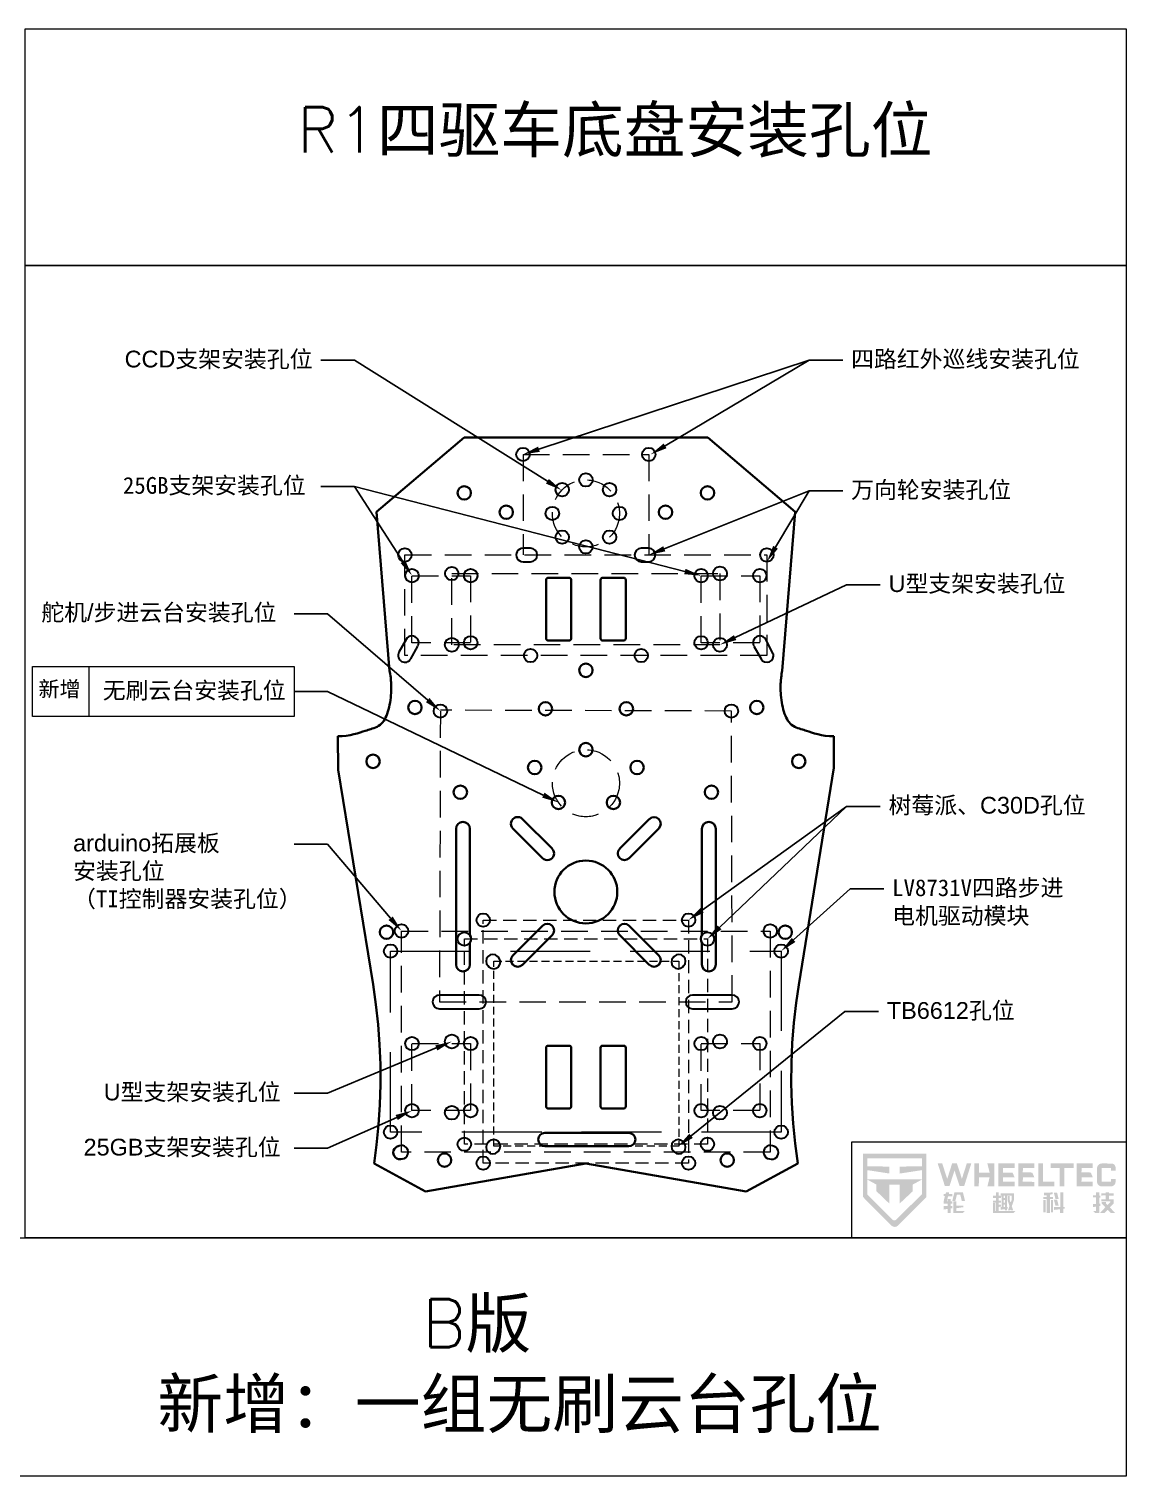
# Model space of a CAD drawing. Header units: millimetres. Extents: x 928 to 1453, y 94 to 440.
# Drawn here: x 1191.4 to 1453.2, y 94.2 to 439.6 of the extents above; entities that cross this region are included whole.
import ezdxf
from ezdxf import colors
from ezdxf.entities.mleader import LeaderData, LeaderLine
from ezdxf.math import Vec2, Vec3

# ---------------------------------------------------------------- set-up
doc = ezdxf.new("R2010")
doc.units = ezdxf.units.MM
doc.linetypes.add('HIDDEN', pattern=[9.525, 6.35, -3.175])
doc.layers.get('0').update_dxf_attribs({"lineweight": 18})
doc.layers.add('1寸万向轮安装孔', color=7, linetype='Continuous', lineweight=30, true_color=0xf0a441)
doc.layers.add('二维云台安装孔位', color=7, linetype='Continuous', lineweight=30, true_color=0x666adf)
for name, color, linetype, lineweight in [('25GB电机支架', 50, 'Continuous', 30), ('310电机U型支架安装孔', 131, 'Continuous', 30), ('CCD支架安装孔', 220, 'Continuous', 30), ('TB6612安装孔位', 20, 'Continuous', 30), ('主控板安装孔位', 221, 'Continuous', 30), ('尺寸线', 3, 'Continuous', 13), ('粗实线', 7, 'Continuous', 35), ('细虚线', 2, 'HIDDEN', 18)]:
    doc.layers.add(name, color=color, linetype=linetype, lineweight=lineweight)
doc.styles.get("Standard").update_dxf_attribs({"font": 'arial.ttf'})
doc.styles.add('数字和字母', font='romans.shx')

# ---------------------------------------------------------------- blocks, each defined once
blk = doc.blocks.new('轮趣科技LOGO')
at = {"true_color": 0x223a76}
h = blk.add_hatch(color=177, dxfattribs=at)
h.dxf.hatch_style = 1
h.paths.add_polyline_path([(1.14, 20.3), (1.14, 8.71), (8.65, 1.18, 0.455473), (10.5, 1.16), (18.05, 8.71), (18.04, 20.3)])
h.paths.add_polyline_path([(2.28, 13.35), (4.71, 12.03), (4.71, 10.26), (8.12, 6.99), (8.13, 12.04), (10.92, 12.04), (10.93, 7), (14.4, 10.25), (14.4, 12.03), (16.83, 13.36), (16.82, 9.44), (9.89, 2.6, -0.402889), (9.02, 2.67), (2.29, 9.39)], flags=16)
h.paths.add_polyline_path([(2.28, 13.44), (2.29, 15.87), (8.14, 14.97), (8.13, 16.81), (2.29, 16.91), (2.29, 19.06), (16.83, 19.06), (16.82, 16.91), (10.93, 16.81), (10.93, 14.96), (16.83, 15.87), (16.83, 13.44)], flags=16)
h = blk.add_hatch(color=177, dxfattribs=at)
h.dxf.hatch_style = 1
h.paths.add_polyline_path([(21.03, 17.67), (21.05, 17.63), (22.94, 11.64), (24.17, 11.63), (25.52, 15.76), (26.87, 11.64), (28.09, 11.63), (29.98, 17.65), (28.79, 17.65), (27.48, 13.57), (26.15, 17.67), (24.89, 17.68), (23.57, 13.54), (22.23, 17.67)])
h.paths.add_polyline_path([(51.14, 16.46), (51.14, 17.67), (57.22, 17.67), (57.22, 16.45), (54.79, 16.45), (54.78, 11.55), (53.57, 11.55), (53.56, 16.45)])
h.paths.add_polyline_path([(30.79, 11.55), (30.79, 17.66), (32.01, 17.66), (32.01, 15.19), (34.89, 15.2), (34.25, 17.67), (36.15, 17.67), (36.15, 11.54), (34.28, 11.55), (34.87, 13.98), (32, 13.97), (31.99, 11.55)])
h.paths.add_polyline_path([(63.48, 16.34, -0.41479), (64.79, 17.65), (67.51, 17.63, -0.349727), (68.41, 16.62), (68.41, 15.7), (67.17, 15.7), (67.17, 16.45), (64.7, 16.45), (64.7, 12.77), (67.16, 12.76), (67.16, 13.51), (68.41, 13.51), (68.41, 12.62, -0.341403), (67.39, 11.56), (64.72, 11.55, -0.430033), (63.5, 12.82), (63.48, 16.33)])
h.paths.add_polyline_path([(37.22, 17.66), (37.22, 11.55), (41.5, 11.55), (41.5, 12.76), (38.45, 12.76), (38.44, 13.97), (41.52, 13.98), (40.96, 15.23), (38.44, 15.24), (38.45, 16.45), (41.5, 16.46), (41.5, 17.67)])
h.paths.add_polyline_path([(58.07, 17.67), (58.08, 11.55), (62.35, 11.55), (62.35, 12.76), (59.34, 12.77), (59.35, 13.97), (62.35, 13.97), (61.81, 15.24), (59.34, 15.25), (59.35, 16.44), (62.35, 16.45), (62.35, 17.67)])
h.paths.add_polyline_path([(42.49, 17.66), (42.49, 11.56), (46.76, 11.55), (46.77, 12.75), (43.71, 12.77), (43.72, 13.97), (46.78, 13.98), (46.22, 15.24), (43.71, 15.25), (43.72, 16.45), (46.77, 16.46), (46.77, 17.67)])
h.paths.add_polyline_path([(47.85, 17.67), (47.85, 11.55), (52.08, 11.55), (52.08, 12.8), (49.12, 12.82), (49.11, 17.67)])
h = blk.add_hatch(color=177, dxfattribs=at)
h.dxf.hatch_style = 1
h.paths.add_polyline_path([(22.63, 5.37), (22.63, 6.27), (23.67, 6.28), (23.67, 6.96), (22.64, 6.96), (22.64, 7.65), (22.95, 8.94), (22.64, 8.94), (22.64, 9.52), (23.14, 9.53), (23.23, 9.92), (24.04, 9.92), (24, 9.52), (24.93, 9.52), (24.93, 8.93), (23.81, 8.93), (23.48, 7.54), (23.68, 7.54), (23.68, 8.21), (24.48, 8.21), (24.49, 7.54), (24.93, 7.54), (24.93, 6.95), (24.49, 6.95), (24.49, 6.29), (24.93, 6.32), (24.93, 5.74), (24.49, 5.69), (24.48, 4.43), (23.67, 4.43), (23.66, 5.55)])
h.paths.add_polyline_path([(25.2, 4.43), (25.2, 7.54), (26.02, 7.54), (26.02, 6.37), (27.9, 6.41), (27.9, 6.01), (26.02, 5.72), (26.02, 5.02), (28.32, 5), (27.76, 4.44)])
h.paths.add_polyline_path([(24.93, 7.67), (25.48, 9.92), (27.76, 9.92), (28.31, 7.68), (27.46, 7.68), (27.04, 9.34), (26.16, 9.34), (25.74, 7.67)])
h = blk.add_hatch(color=177, dxfattribs=at)
h.dxf.hatch_style = 1
h.paths.add_polyline_path([(35.78, 7.23), (35.78, 7.76), (36.59, 7.77), (36.58, 8.48), (35.79, 8.48), (35.79, 9.07), (36.6, 9.07), (36.6, 9.92), (37.27, 9.92), (37.27, 9.06), (37.9, 9.06), (37.9, 8.49), (37.28, 8.48), (37.28, 7.76), (37.9, 7.76), (37.9, 7.22), (37.28, 7.22), (37.27, 6.63), (37.9, 6.63), (37.9, 6.1), (37.28, 6.09), (37.28, 5.02), (41.72, 5.02), (41.72, 4.93), (41.17, 4.42), (35.79, 4.43), (35.79, 7.08), (36.37, 7.08), (36.37, 5.02), (36.59, 5.02), (36.59, 7.22)])
h.paths.add_polyline_path([(37.81, 5.33), (37.82, 6.05), (38.04, 6.06), (38.03, 9.12), (37.82, 9.12), (37.81, 9.7), (41.32, 9.7), (41.32, 7.82), (40.78, 6.28), (41.15, 5.15), (40.57, 5.16), (40.49, 5.41), (40.36, 5.16), (39.78, 5.16), (40.17, 6.31), (39.65, 7.79), (39.66, 8.97), (40.24, 8.97), (40.25, 7.79), (40.48, 7.24), (40.73, 7.91), (40.73, 9.11), (39.53, 9.1), (39.53, 6.09), (39.66, 6.09), (39.66, 5.6), (39.53, 5.6), (39.53, 5.15), (38.93, 5.15), (38.93, 5.46)])
h.paths.add_polyline_path([(38.62, 8.45), (38.63, 9.1), (38.93, 9.11), (38.93, 8.44)], flags=16)
h.paths.add_polyline_path([(38.62, 7.23), (38.63, 7.89), (38.93, 7.89), (38.93, 7.23)], flags=16)
h.paths.add_polyline_path([(38.63, 6.06), (38.63, 6.63), (38.93, 6.63), (38.93, 6.06)], flags=16)
h = blk.add_hatch(color=177, dxfattribs=at)
h.dxf.hatch_style = 1
h.paths.add_polyline_path([(52, 6), (52, 5.27), (53.65, 5.46), (53.66, 4.43), (54.52, 4.43), (54.53, 5.59), (54.83, 5.6), (54.88, 5.66), (54.88, 6.1), (54.82, 6.05), (54.52, 6.05), (54.52, 9.92), (53.67, 9.93), (53.66, 6.06), (52.15, 6.05)])
h.paths.add_polyline_path([(49.2, 8.17), (49.21, 8.71), (50.05, 8.71), (50.05, 9.2), (49.34, 9.12), (49.34, 9.88), (51.63, 9.92), (51.63, 9.49), (50.92, 9.33), (50.92, 8.72), (51.77, 8.71), (51.77, 8.17), (50.92, 8.16), (50.91, 4.44), (50.06, 4.43), (50.06, 8.16)])
h.paths.add_polyline_path([(51.99, 8.03), (52.4, 6.37), (53.26, 6.37), (52.84, 8.03)])
h.paths.add_polyline_path([(51.99, 9.83), (52.41, 8.17), (53.26, 8.17), (52.84, 9.83)])
h.paths.add_polyline_path([(51.19, 4.66), (51.19, 7.9), (51.77, 7.9), (51.77, 4.66)])
h.paths.add_polyline_path([(49.21, 7.89), (49.21, 4.66), (49.79, 4.66), (49.78, 7.89)])
h = blk.add_hatch(color=177, dxfattribs=at)
h.dxf.hatch_style = 1
h.paths.add_polyline_path([(64.34, 4.52), (64.34, 4.44), (65.45, 4.44), (66.29, 5.31), (67.14, 4.43), (68.3, 4.43), (66.91, 5.94), (67.89, 6.96), (67.89, 8.08), (66.68, 8.08), (66.68, 9.11), (67.89, 9.11), (67.89, 9.7), (66.68, 9.7), (66.68, 9.92), (65.82, 9.93), (65.82, 9.7), (64.65, 9.7), (64.65, 9.11), (65.81, 9.12), (65.81, 8.09), (64.65, 8.09), (64.65, 7.54), (67.02, 7.54), (67.02, 7.33), (66.29, 6.56), (65.88, 7.01), (65.88, 7.35), (64.69, 7.36), (64.69, 7.02), (65.68, 5.97)])
h.paths.add_polyline_path([(62.4, 8.58), (62.4, 9.12), (63.2, 9.13), (63.21, 9.93), (64.07, 9.92), (64.07, 9.11), (64.37, 9.11), (64.37, 8.57), (64.07, 8.57), (64.07, 6.91), (64.38, 6.91), (64.38, 6.33), (64.07, 6.26), (64.06, 4.44), (63.04, 4.44), (62.49, 4.94), (62.49, 5.02), (63.2, 5.02), (63.2, 6.14), (62.46, 6.05), (62.4, 6), (62.41, 6.86), (63.2, 6.87), (63.19, 8.58)])

msp = doc.modelspace()

# ---------------------------------------------------------------- linework, layer by layer
at = {"layer": '1寸万向轮安装孔'}
for p, q in [((1311.07, 315.65), (1309.27, 315.65)), ((1339.27, 315.65), (1337.47, 315.65)), ((1309.27, 312.45), (1311.07, 312.45)), ((1337.47, 312.45), (1339.27, 312.45)), ((1281.37, 293.89), (1279.67, 290.84)), ((1368.98, 290.45), (1367.18, 293.89)), ((1282.48, 289.27), (1284.18, 292.32)), ((1364.37, 292.32), (1366.07, 289.27))]:
    msp.add_line(p, q, dxfattribs=at)
for centre in [(1309.27, 338.05), (1339.27, 338.05), (1281.07, 314.05), (1367.47, 314.05), (1311.07, 290.05), (1337.47, 290.05)]:
    msp.add_circle(centre, 1.6, dxfattribs=at)
for centre, radius, start, end in [((1309.27, 314.05), 1.6, 89.9998, 269.9998), ((1311.07, 314.05), 1.6, 269.9998, 89.9998), ((1337.47, 314.05), 1.6, 90, 270), ((1339.27, 314.05), 1.6, 270, 90), ((1282.77, 293.11), 1.61, 330.8803, 150.8803), ((1365.77, 293.11), 1.61, 29.1311, 209.1311), ((1281.07, 290.05), 1.61, 150.8803, 330.8803), ((1367.47, 290.05), 1.61, 209.1311, 14.6119)]:
    msp.add_arc(centre, radius, start, end, dxfattribs=at)
at = {"layer": '25GB电机支架'}
for centre in [(1282.77, 309.11), (1296.77, 309.11), (1351.77, 309.11), (1365.77, 309.11), (1296.77, 293.11), (1351.77, 293.11), (1282.77, 197.41), (1296.77, 197.41), (1351.77, 197.41), (1365.77, 197.41), (1282.77, 181.41), (1296.77, 181.41), (1351.77, 181.41), (1365.77, 181.41)]:
    msp.add_circle(centre, 1.6, dxfattribs=at)
at = {"layer": '310电机U型支架安装孔'}
for centre, radius in [((1292.27, 309.62), 1.6), ((1356.27, 309.62), 1.65), ((1292.27, 292.62), 1.65), ((1356.27, 292.62), 1.65), ((1292.27, 197.91), 1.65), ((1356.27, 197.91), 1.65), ((1292.27, 180.91), 1.65), ((1356.27, 180.91), 1.65)]:
    msp.add_circle(centre, radius, dxfattribs=at)
at = {"layer": 'CCD支架安装孔'}
for centre in [(1324.27, 331.98), (1318.62, 329.64), (1329.93, 329.64), (1316.27, 323.98), (1332.27, 323.98), (1318.62, 318.32), (1329.93, 318.32), (1324.27, 315.98)]:
    msp.add_circle(centre, 1.6, dxfattribs=at)
at = {"layer": 'TB6612安装孔位'}
for centre, start, end in [((1302.07, 217.09), 45, 225), ((1302.27, 216.89), 225, 45), ((1346.27, 216.89), 135, 315), ((1346.47, 217.09), 315, 135), ((1302.07, 172.69), 135, 315), ((1302.27, 172.89), 315, 135), ((1346.27, 172.89), 45, 225), ((1346.47, 172.69), 225, 45)]:
    msp.add_arc(centre, 1.6, start, end, dxfattribs=at)
at = {"layer": '主控板安装孔位'}
for centre in [(1299.77, 226.89), (1348.77, 226.89), (1280.27, 224.29), (1368.27, 224.29), (1277.67, 219.49), (1295.27, 222.39), (1353.27, 222.39), (1370.87, 219.49), (1277.67, 176.29), (1370.87, 176.29), (1295.27, 173.39), (1353.27, 173.39), (1299.77, 168.89), (1348.77, 168.89)]:
    msp.add_circle(centre, 1.6, dxfattribs=at)
for centre, start, end in [((1280.27, 171.49), 277.3285, 110.7697), ((1368.27, 171.49), 69.1933, 262.6022), ((1368.63, 171.4), 249.1933, 82.6022)]:
    msp.add_arc(centre, 1.6, start, end, dxfattribs=at)
at = {"layer": '二维云台安装孔位'}
for p, q in [((1298.8, 209.01), (1289.34, 209.01)), ((1359.2, 209.01), (1349.75, 209.01)), ((1289.34, 205.71), (1298.8, 205.71)), ((1349.75, 205.71), (1359.2, 205.71))]:
    msp.add_line(p, q, dxfattribs=at)
for centre in [(1289.55, 276.79), (1358.99, 276.79)]:
    msp.add_circle(centre, 1.6, dxfattribs=at)
for centre, start, end in [((1289.34, 207.36), 90, 270), ((1298.8, 207.36), 270, 90), ((1349.75, 207.36), 90, 270), ((1359.2, 207.36), 270, 90)]:
    msp.add_arc(centre, 1.65, start, end, dxfattribs=at)
at = {"layer": '尺寸线'}
msp.add_line((1205.66, 287.42), (1205.66, 275.49), dxfattribs=at)
for points in [[(1190.49, 439.62), (1453.17, 439.62), (1453.17, 383.18), (1190.49, 383.18)], [(1190.49, 439.62), (1453.17, 439.62), (1453.17, 151.07), (1190.49, 151.07)], [(1254.63, 275.49), (1192.25, 275.49), (1192.25, 287.42), (1254.63, 287.42)], [(1453.17, 151.07), (1387.77, 151.07), (1387.77, 174), (1453.17, 174)], [(927.8, 151.07), (1453.17, 151.07), (1453.17, 94.18), (927.8, 94.18)]]:
    msp.add_lwpolyline(points, close=True, dxfattribs=at)
msp.add_lwpolyline([(1190.49, 151.07), (1190.49, 383.18), (1453.17, 383.18), (1453.17, 151.07)], dxfattribs=at)
at = {"layer": '粗实线'}
for p, q in [((1274.34, 324.35), (1295.2, 342.07)), ((1295.2, 342.07), (1353.34, 342.07)), ((1353.34, 342.07), (1374.2, 324.35)), ((1277.44, 286.43), (1274.34, 324.35)), ((1374.2, 324.35), (1371.11, 286.43)), ((1314.77, 308.11), (1314.77, 294.11)), ((1320.27, 308.61), (1315.27, 308.61)), ((1320.77, 294.11), (1320.77, 308.11)), ((1327.77, 308.11), (1327.77, 294.11)), ((1333.27, 308.61), (1328.27, 308.61)), ((1333.77, 294.11), (1333.77, 308.11)), ((1315.27, 293.61), (1320.27, 293.61)), ((1328.27, 293.61), (1333.27, 293.61)), ((1265.18, 262.8), (1265.07, 270.76)), ((1383.4, 270.76), (1383.44, 263.28)), ((1273.49, 211.51), (1265.18, 262.8)), ((1383.44, 263.28), (1375.05, 211.48)), ((1306.87, 248.75), (1313.94, 241.68)), ((1316.2, 243.95), (1309.13, 251.02)), ((1339.41, 251.02), (1332.34, 243.95)), ((1334.61, 241.68), (1341.68, 248.75)), ((1293.29, 248.68), (1293.29, 216.3)), ((1296.59, 223.3), (1296.59, 248.68)), ((1351.96, 248.68), (1351.96, 223.3)), ((1355.26, 216.3), (1355.26, 248.68)), ((1313.94, 225.54), (1306.87, 218.47)), ((1341.68, 218.47), (1334.61, 225.54)), ((1296.59, 216.3), (1296.59, 221.49)), ((1309.13, 216.21), (1316.2, 223.28)), ((1332.34, 223.28), (1339.41, 216.21)), ((1351.96, 221.49), (1351.96, 216.3)), ((1303.2, 218.23), (1303.4, 218.03)), ((1345.14, 218.03), (1345.34, 218.23)), ((1301.14, 215.76), (1300.94, 215.96)), ((1347.6, 215.96), (1347.4, 215.76)), ((1274.18, 206.76), (1273.49, 211.51)), ((1375.05, 211.48), (1374.41, 207.11)), ((1274.7, 201.99), (1274.18, 206.76)), ((1374.41, 207.11), (1373.88, 202.34)), ((1275.05, 197.2), (1274.7, 201.99)), ((1373.88, 202.34), (1373.51, 197.55)), ((1275.24, 192.4), (1275.05, 197.2)), ((1320.27, 196.91), (1315.27, 196.91)), ((1333.27, 196.91), (1328.27, 196.91)), ((1373.51, 197.55), (1373.31, 192.76)), ((1314.77, 196.41), (1314.77, 182.41)), ((1320.77, 182.41), (1320.77, 196.41)), ((1327.77, 196.41), (1327.77, 182.41)), ((1333.77, 182.41), (1333.77, 196.41)), ((1275.26, 187.61), (1275.24, 192.4)), ((1373.31, 192.76), (1373.28, 187.96)), ((1275.11, 182.81), (1275.26, 187.61)), ((1373.28, 187.96), (1373.41, 183.16)), ((1373.41, 183.16), (1373.71, 178.37)), ((1274.8, 178.02), (1275.11, 182.81)), ((1315.27, 181.91), (1320.27, 181.91)), ((1328.27, 181.91), (1333.27, 181.91)), ((1274.32, 173.24), (1274.8, 178.02)), ((1373.71, 178.37), (1374.18, 173.59)), ((1273.73, 168.83), (1274.32, 173.24)), ((1300.94, 173.83), (1301.14, 174.03)), ((1334.49, 176.11), (1314.49, 176.11)), ((1314.49, 172.91), (1334.49, 172.91)), ((1347.4, 174.03), (1347.6, 173.83)), ((1374.18, 173.59), (1374.81, 168.83)), ((1303.4, 171.76), (1303.2, 171.56)), ((1345.34, 171.56), (1345.14, 171.76)), ((1286.01, 162.07), (1273.73, 168.83)), ((1324.27, 168.83), (1286.01, 162.07)), ((1362.53, 162.07), (1324.27, 168.83)), ((1374.81, 168.83), (1362.53, 162.07))]:
    msp.add_line(p, q, dxfattribs=at)
for centre, radius in [((1295.25, 328.87), 1.6), ((1353.29, 328.87), 1.6), ((1305.27, 324.25), 1.6), ((1343.27, 324.25), 1.6), ((1324.27, 286.53), 1.61), ((1283.48, 277.65), 1.6), ((1314.63, 277.33), 1.6), ((1333.92, 277.33), 1.6), ((1365.06, 277.65), 1.6), ((1273.48, 264.79), 1.6), ((1375.06, 264.79), 1.6), ((1312.06, 263.32), 1.61), ((1336.49, 263.32), 1.61), ((1294.31, 257.42), 1.6), ((1354.23, 257.42), 1.6), ((1324.27, 233.61), 7.5), ((1276.69, 224.01), 1.6), ((1371.85, 224.01), 1.6), ((1290.54, 169.6), 1.6), ((1358, 169.6), 1.6)]:
    msp.add_circle(centre, radius, dxfattribs=at)
at = {"layer": '粗实线', "color": 5}
for centre in [(1324.27, 267.57), (1317.72, 254.98), (1330.83, 254.98)]:
    msp.add_circle(centre, 1.6, dxfattribs=at)
at = {"layer": '粗实线'}
for centre, radius, start, end in [((1315.27, 308.11), 0.5, 90, 180), ((1320.27, 308.11), 0.5, 0, 90), ((1328.27, 308.11), 0.5, 90, 180), ((1333.27, 308.11), 0.5, 0, 90), ((1315.27, 294.11), 0.5, 180, 270), ((1320.27, 294.11), 0.5, 270, 0), ((1328.27, 294.11), 0.5, 180, 270), ((1333.27, 294.11), 0.5, 270, 0), ((1294.94, 248.68), 1.65, 0, 180), ((1308, 249.89), 1.6, 44.9928, 225.0072), ((1340.55, 249.89), 1.6, 315, 135), ((1353.61, 248.68), 1.65, 0, 180), ((1315.07, 242.81), 1.6, 224.9928, 45.0072), ((1333.47, 242.81), 1.6, 135, 315), ((1315.07, 224.41), 1.6, 315, 135), ((1333.47, 224.41), 1.6, 45, 225), ((1295.27, 222.39), 1.6, 325.3663, 34.6337), ((1353.27, 222.39), 1.6, 145.4034, 214.5966), ((1308, 217.34), 1.6, 135, 315), ((1340.55, 217.34), 1.6, 225, 45), ((1294.94, 216.3), 1.65, 180, 0), ((1353.61, 216.3), 1.65, 180, 0), ((1315.27, 196.41), 0.5, 90, 180), ((1320.27, 196.41), 0.5, 0, 90), ((1328.27, 196.41), 0.5, 90, 180), ((1333.27, 196.41), 0.5, 0, 90), ((1315.27, 182.41), 0.5, 180, 270), ((1320.27, 182.41), 0.5, 270, 0), ((1328.27, 182.41), 0.5, 180, 270), ((1333.27, 182.41), 0.5, 270, 0), ((1279.91, 171.4), 1.6, 97.3285, 290.7697), ((1314.49, 174.51), 1.6, 90, 270), ((1334.49, 174.51), 1.6, 270, 90)]:
    msp.add_arc(centre, radius, start, end, dxfattribs=at)
for points, knots in [([(1265.07, 270.76), (1267.88, 270.76), (1271.18, 271.94), (1272.8, 272.44), (1274.54, 272.98), (1275.9, 274.11), (1276.7, 275.64), (1277.38, 277.71), (1277.72, 279.94), (1277.86, 282.15), (1277.79, 283.65), (1277.67, 285.07), (1277.54, 285.95), (1277.44, 286.43)], [0, 0, 0, 0, 0.203751, 0.278462, 0.34961, 0.425604, 0.504887, 0.588475, 0.675992, 0.758686, 0.831505, 0.893564, 1, 1, 1, 1]), ([(1371.11, 286.43), (1371, 285.95), (1370.88, 285.07), (1370.75, 283.65), (1370.68, 282.15), (1370.83, 279.94), (1371.16, 277.71), (1371.84, 275.64), (1372.64, 274.11), (1374, 272.98), (1375.74, 272.44), (1377.36, 271.94), (1380.62, 270.78), (1383.4, 270.76)], [0.0000034, 0.0000034, 0.0000034, 0.0000034, 0.1064363, 0.1684955, 0.2413144, 0.3240077, 0.4115247, 0.4951131, 0.5743956, 0.6503905, 0.7215384, 0.7962487, 0.9980981, 0.9980981, 0.9980981, 0.9980981])]:
    msp.add_open_spline(points, degree=3, knots=knots, dxfattribs=at)
at = {"layer": '细虚线'}
for p, q in [((1309.27, 338.05), (1309.27, 314.05)), ((1309.27, 338.05), (1339.27, 338.05)), ((1339.27, 338.05), (1339.27, 314.05)), ((1289.55, 276.79), (1289.34, 207.36)), ((1358.99, 276.79), (1289.55, 277)), ((1359.2, 207.36), (1358.99, 276.79)), ((1289.34, 207.36), (1359.2, 207.36))]:
    msp.add_line(p, q, dxfattribs=at)
for points in [[(1281.07, 314.05), (1367.47, 314.05), (1367.47, 290.05), (1281.07, 290.05)], [(1282.77, 309.11), (1296.77, 309.11), (1296.77, 293.11), (1282.77, 293.11)], [(1292.27, 309.62), (1356.27, 309.62), (1356.27, 292.62), (1292.27, 292.62)], [(1351.77, 309.11), (1365.77, 309.11), (1365.77, 293.11), (1351.77, 293.11)]]:
    msp.add_lwpolyline(points, close=True, dxfattribs=at)
at = {"layer": '细虚线', "linetype": 'HIDDEN', "ltscale": 0.5}
for points in [[(1299.77, 226.89), (1348.77, 226.89), (1348.77, 168.89), (1299.77, 168.89)], [(1295.27, 222.39), (1353.27, 222.39), (1353.27, 173.39), (1295.27, 173.39)]]:
    msp.add_lwpolyline(points, close=True, dxfattribs=at)
at = {"layer": '细虚线', "linetype": 'HIDDEN'}
for points in [[(1280.27, 224.29), (1368.27, 224.29), (1368.27, 171.49), (1280.27, 171.49)], [(1282.77, 197.41), (1296.77, 197.41), (1296.77, 181.41), (1282.77, 181.41)], [(1351.77, 197.41), (1365.77, 197.41), (1365.77, 181.41), (1351.77, 181.41)]]:
    msp.add_lwpolyline(points, close=True, dxfattribs=at)
at = {"layer": '细虚线', "linetype": 'HIDDEN', "ltscale": 3}
msp.add_lwpolyline([(1277.67, 219.49), (1370.87, 219.49), (1370.87, 176.29), (1277.67, 176.29)], close=True, dxfattribs=at)
at = {"layer": '细虚线', "linetype": 'HIDDEN', "ltscale": 0.3}
msp.add_lwpolyline([(1302.27, 217.09), (1346.47, 217.09), (1346.47, 172.89), (1302.27, 172.89)], close=True, dxfattribs=at)
at = {"layer": '细虚线', "linetype": 'HIDDEN'}
for centre in [(1324.27, 323.98), (1324.27, 259.57)]:
    msp.add_circle(centre, 8, dxfattribs=at)

# ---------------------------------------------------------------- block references
at = {"layer": '尺寸线', "xscale": 0.8957952000000005, "yscale": 0.8957952000000005, "zscale": 0.8957952000000005}
msp.add_blockref('轮趣科技LOGO', (1389.38, 152.99), dxfattribs=at)

# ---------------------------------------------------------------- texts
at = {"layer": '尺寸线', "attachment_point": 1, "style": '数字和字母'}
for s, insert, char_height, width in [('R1{\\f宋体|b0|i0|c134|p2;四驱车底盘安装孔位}', (1255.41, 420.95), 10.8, 262.6825), ('{\\f宋体|b0|i0|c134|p2;新增}', (1193.64, 283.91), 3.6864, 12.5869), ('        B{\\f宋体|b0|i0|c134|p2;版\\P新增：一组无刷云台孔位}', (1221.99, 136.43), 11.52, 280.1947)]:
    msp.add_mtext(s, dxfattribs=dict(at, insert=insert, char_height=char_height, width=width))

# ---------------------------------------------------------------- leaders
at = {"layer": '尺寸线'}
ml = msp.add_multileader_mtext('Standard', dxfattribs=at)
ml.set_content('CCD{\\f宋体|b0|i0|c134|p2;支架安装孔位}', color=256)
ml.set_leader_properties()
ml.build(insert=Vec2(0, 0))
ctx = ml.context
ctx.base_point, ctx.plane_origin = Vec3(1211.11, 360.54), Vec3(1324.14, 331.85)
ctx.text_align_type = 2
notes = []
notes.append((ctx, [(0, (1, 1, 0), (1269.04, 360.54), (-1, 0), 8, [(0, [(1318.48, 329.51)], 256, [])])]))
ctx.mtext.insert, ctx.mtext.alignment, ctx.mtext.flow_direction = Vec3(1259.04, 362.82), 3, 5
ml = msp.add_multileader_mtext('Standard', dxfattribs=at)
ml.set_content('{\\f宋体|b0|i0|c134|p2;四路红外巡线安装孔位}', color=256)
ml.set_leader_properties()
ml.build(insert=Vec2(0, 0))
ctx = ml.context
ctx.base_point, ctx.plane_origin = Vec3(1385.56, 360.54), Vec3(1339.73, 338.05)
notes.append((ctx, [(0, (1, 1, 0), (1377.56, 360.54), (1, 0), 8, [(0, [(1339.73, 338.05)], 256, [])])]))
ctx.mtext.insert, ctx.mtext.flow_direction = Vec3(1387.56, 362.83), 5
ml = msp.add_multileader_mtext('Standard', dxfattribs=at)
ml.set_content('', color=256)
ml.set_leader_properties()
ml.build(insert=Vec2(0, 0))
ctx = ml.context
ctx.base_point, ctx.plane_origin = Vec3(1385.56, 360.54), Vec3(1309.27, 338.05)
notes.append((ctx, [(0, (1, 1, 0), (1377.56, 360.54), (1, 0), 8, [(0, [(1309.27, 338.05)], 256, [])])]))
ctx.mtext.insert, ctx.mtext.flow_direction = Vec3(1387.56, 362.54), 5
ml = msp.add_multileader_mtext('Standard', dxfattribs=at)
ml.set_content('{\\f宋体|b0|i0|c134|p2;25GB支架安装孔位}', color=256)
ml.set_leader_properties()
ml.build(insert=Vec2(0, 0))
ctx = ml.context
ctx.base_point, ctx.plane_origin = Vec3(1211.79, 330.38), Vec3(1282.77, 309.11)
notes.append((ctx, [(0, (1, 1, 0), (1269.04, 330.38), (-1, 0), 8, [(0, [(1282.77, 309.11)], 256, [])])]))
ctx.mtext.insert, ctx.mtext.flow_direction = Vec3(1213.79, 332.66), 5
ml = msp.add_multileader_mtext('Standard', dxfattribs=at)
ml.set_content('', color=256)
ml.set_leader_properties()
ml.build(insert=Vec2(0, 0))
ctx = ml.context
ctx.base_point, ctx.plane_origin = Vec3(1257.04, 330.38), Vec3(1351.77, 309.11)
notes.append((ctx, [(0, (1, 1, 0), (1269.04, 330.38), (-1, 0), 8, [(0, [(1351.77, 309.11)], 256, [])])]))
ctx.mtext.insert, ctx.mtext.flow_direction = Vec3(1259.04, 332.38), 5
ml = msp.add_multileader_mtext('Standard', dxfattribs=at)
ml.set_content('{\\f宋体|b0|i0|c134|p2;万向轮安装孔位}', color=256)
ml.set_leader_properties()
ml.build(insert=Vec2(0, 0))
ctx = ml.context
ctx.base_point, ctx.plane_origin = Vec3(1385.56, 329.35), Vec3(1367.47, 335.25)
notes.append((ctx, [(0, (1, 1, 0), (1377.56, 329.35), (1, 0), 8, [(0, [(1367.47, 312.45)], 256, [])])]))
ctx.mtext.insert, ctx.mtext.flow_direction = Vec3(1387.56, 331.62), 5
ml = msp.add_multileader_mtext('Standard', dxfattribs=at)
ml.set_content('', color=256)
ml.set_leader_properties()
ml.build(insert=Vec2(0, 0))
ctx = ml.context
ctx.base_point, ctx.plane_origin = Vec3(1385.56, 329.35), Vec3(1339.27, 314.05)
notes.append((ctx, [(0, (1, 1, 0), (1377.56, 329.35), (1, 0), 8, [(0, [(1339.27, 314.05)], 256, [])])]))
ctx.mtext.insert, ctx.mtext.flow_direction = Vec3(1387.56, 331.35), 5
ml = msp.add_multileader_mtext('Standard', dxfattribs=at)
ml.set_content('U{\\f宋体|b0|i0|c134|p2;型支架安装孔位}', color=256)
ml.set_leader_properties()
ml.build(insert=Vec2(0, 0))
ctx = ml.context
ctx.base_point, ctx.plane_origin = Vec3(1394.5, 306.94), Vec3(1356.27, 292.62)
notes.append((ctx, [(0, (1, 1, 0), (1386.5, 306.94), (1, 0), 8, [(0, [(1356.27, 292.62)], 256, [])])]))
ctx.mtext.insert, ctx.mtext.flow_direction = Vec3(1396.5, 309.22), 5
ml = msp.add_multileader_mtext('Standard', dxfattribs=at)
ml.set_content('{\\f宋体|b0|i0|c134|p2;舵机}/{\\f宋体|b0|i0|c134|p2;步进云台安装孔位}', color=256)
ml.set_leader_properties()
ml.build(insert=Vec2(0, 0))
ctx = ml.context
ctx.base_point, ctx.plane_origin = Vec3(1192.32, 300.04), Vec3(1289.55, 276.79)
notes.append((ctx, [(0, (1, 1, 0), (1262.63, 300.04), (-1, 0), 8, [(0, [(1289.55, 276.79)], 256, [])])]))
ctx.mtext.insert, ctx.mtext.flow_direction = Vec3(1194.32, 302.35), 5
ml = msp.add_multileader_mtext('Standard', dxfattribs=at)
ml.set_content('{\\f宋体|b0|i0|c134|p2;无刷云台安装孔位}', color=256)
ml.set_leader_properties()
ml.build(insert=Vec2(0, 0))
ctx = ml.context
ctx.base_point, ctx.plane_origin = Vec3(1205.36, 281.45), Vec3(1330.83, 254.98)
ctx.text_align_type = 2
notes.append((ctx, [(0, (1, 1, 0), (1262.63, 281.45), (-1, 0), 8, [(0, [(1317.72, 254.98)], 256, [])])]))
ctx.mtext.insert, ctx.mtext.alignment, ctx.mtext.flow_direction = Vec3(1252.63, 283.73), 3, 5
ml = msp.add_multileader_mtext('Standard', dxfattribs=at)
ml.set_content('', color=256)
ml.set_leader_properties()
ml.build(insert=Vec2(0, 0))
ctx = ml.context
ctx.base_point, ctx.plane_origin = Vec3(1394.5, 254.02), Vec3(1348.77, 223.89)
notes.append((ctx, [(0, (1, 1, 0), (1386.5, 254.02), (1, 0), 8, [(0, [(1348.77, 226.89)], 256, [])])]))
ctx.mtext.insert, ctx.mtext.flow_direction = Vec3(1396.5, 256.02), 5
ml = msp.add_multileader_mtext('Standard', dxfattribs=at)
ml.set_content('{\\f宋体|b0|i0|c134|p2;树莓派、}C30D{\\f宋体|b0|i0|c134|p2;孔位}', color=256)
ml.set_leader_properties()
ml.build(insert=Vec2(0, 0))
ctx = ml.context
ctx.base_point, ctx.plane_origin = Vec3(1394.5, 254.02), Vec3(1353.27, 170.39)
notes.append((ctx, [(0, (1, 1, 0), (1386.5, 254.02), (1, 0), 8, [(0, [(1353.27, 222.39)], 256, [])])]))
ctx.mtext.insert, ctx.mtext.flow_direction = Vec3(1396.5, 256.31), 5
ml = msp.add_multileader_mtext('Standard', dxfattribs=at)
ml.set_content('arduino{\\f宋体|b0|i0|c134|p2;拓展板\\P安装孔位\\P（TI控制器安装孔位）}', color=256)
ml.set_leader_properties()
ml.build(insert=Vec2(0, 0))
ctx = ml.context
ctx.base_point, ctx.plane_origin = Vec3(1199.9, 245.02), Vec3(1280.27, 171.49)
notes.append((ctx, [(0, (1, 1, 0), (1262.63, 245.02), (-1, 0), 8, [(0, [(1280.27, 224.29)], 256, [])])]))
ctx.mtext.insert, ctx.mtext.flow_direction = Vec3(1201.9, 247.3), 5
ml = msp.add_multileader_mtext('Standard', dxfattribs=at)
ml.set_content('{\\f宋体|b0|i0|c134|p2;LV8731V四路步进\\P电机驱动模块}', color=256)
ml.set_leader_properties()
ml.build(insert=Vec2(0, 0))
ctx = ml.context
ctx.base_point, ctx.plane_origin = Vec3(1395.36, 234.32), Vec3(1482.52, 261.33)
notes.append((ctx, [(0, (1, 1, 0), (1387.36, 234.32), (1, 0), 8, [(0, [(1370.87, 219.49)], 256, [])])]))
ctx.mtext.insert, ctx.mtext.flow_direction = Vec3(1397.36, 236.62), 5
ml = msp.add_multileader_mtext('Standard', dxfattribs=at)
ml.set_content('TB6612{\\f宋体|b0|i0|c134|p2;孔位}', color=256)
ml.set_leader_properties()
ml.build(insert=Vec2(0, 0))
ctx = ml.context
ctx.base_point, ctx.plane_origin = Vec3(1394.1, 205.05), Vec3(1346.27, 216.89)
notes.append((ctx, [(0, (1, 1, 0), (1386.1, 205.05), (1, 0), 8, [(0, [(1346.27, 172.89)], 256, [])])]))
ctx.mtext.insert, ctx.mtext.flow_direction = Vec3(1396.1, 207.32), 5
ml = msp.add_multileader_mtext('Standard', dxfattribs=at)
ml.set_content('U{\\f宋体|b0|i0|c134|p2;型支架安装孔位}', color=256)
ml.set_leader_properties()
ml.build(insert=Vec2(0, 0))
ctx = ml.context
ctx.base_point, ctx.plane_origin = Vec3(1207.21, 185.58), Vec3(1292.27, 197.91)
notes.append((ctx, [(0, (1, 1, 0), (1262.63, 185.58), (-1, 0), 8, [(0, [(1292.27, 197.91)], 256, [])])]))
ctx.mtext.insert, ctx.mtext.flow_direction = Vec3(1209.21, 187.86), 5
ml = msp.add_multileader_mtext('Standard', dxfattribs=at)
ml.set_content('25GB{\\f宋体|b0|i0|c134|p2;支架安装孔位}', color=256)
ml.set_leader_properties()
ml.build(insert=Vec2(0, 0))
ctx = ml.context
ctx.base_point, ctx.plane_origin = Vec3(1202.41, 172.42), Vec3(1282.77, 181.41)
notes.append((ctx, [(0, (1, 1, 0), (1262.63, 172.42), (-1, 0), 8, [(0, [(1282.77, 181.41)], 256, [])])]))
ctx.mtext.insert, ctx.mtext.flow_direction = Vec3(1204.41, 174.7), 5
for ctx, leaders in notes:
    for number, flags, end, landing, length, lines in leaders:
        leader = LeaderData()
        leader.index, (leader.has_last_leader_line, leader.has_dogleg_vector, leader.attachment_direction) = number, flags
        leader.last_leader_point, leader.dogleg_vector, leader.dogleg_length = Vec3(end), Vec3(landing), length
        for number, points, colour, breaks in lines:
            line = LeaderLine()
            line.index, line.vertices, line.color, line.breaks = number, Vec3.list(points), colors.encode_raw_color(colour), breaks
            leader.lines.append(line)
        ctx.leaders.append(leader)

doc.saveas('drawing.dxf')
